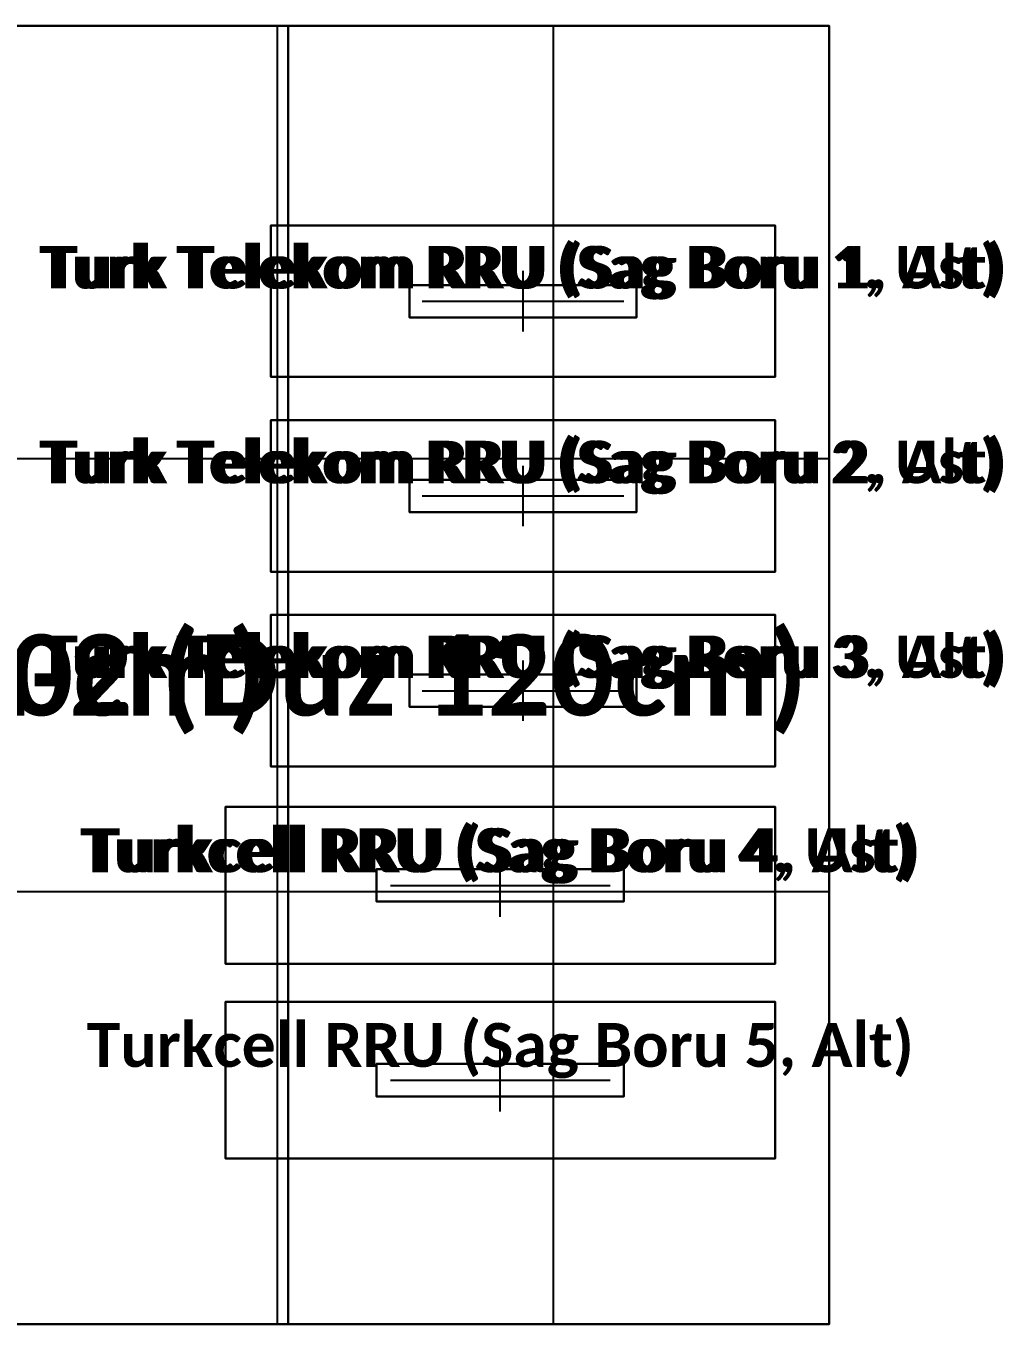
# Model space of a CAD drawing. Header units: metres. Extents: x -25 to 25, y -60.4 to 35.
# Drawn here: x -13.082 to -12.179, y -60.256 to -59.055 of the extents above; entities that cross this region are included whole.
import ezdxf
from ezdxf.enums import TextEntityAlignment as Align

# ---------------------------------------------------------------- set-up
doc = ezdxf.new("R2010")
doc.units = ezdxf.units.M
for name, color, linetype in [('BLOK_OZEL_PLATFORM', 140, 'CONTINUOUS'), ('EKP_TURK_TELEKOM_RRU', 4, 'CONTINUOUS'), ('EKP_TURKCELL_RRU', 5, 'CONTINUOUS')]:
    doc.layers.add(name, color=color, linetype=linetype)
doc.styles.get("Standard").update_dxf_attribs({"font": 'calibrib.ttf'})

msp = doc.modelspace()

# ---------------------------------------------------------------- linework, layer by layer
at = {"layer": 'BLOK_OZEL_PLATFORM'}
for p, q in [((-12.84, -59.0555, 18.092), (-13.86, -59.0555, 18.092)), ((-12.84, -59.0555, 18.132), (-13.86, -59.0555, 18.132)), ((-12.34, -59.0555, 18.092), (-13.36, -59.0555, 18.092)), ((-12.34, -59.0555, 18.132), (-13.36, -59.0555, 18.132)), ((-12.85, -60.2555, 18.132), (-12.85, -59.0555, 18.132)), ((-12.84, -60.2555, 18.092), (-12.84, -59.0555, 18.092)), ((-12.84, -60.2555, 18.132), (-12.84, -59.0555, 18.132)), ((-12.84, -59.0555, 18.092), (-12.84, -59.0555, 18.132)), ((-12.595, -60.2555, 18.132), (-12.595, -59.0555, 18.132)), ((-12.34, -60.2555, 18.092), (-12.34, -59.0555, 18.092)), ((-12.34, -60.2555, 18.132), (-12.34, -59.0555, 18.132)), ((-12.34, -59.0555, 18.092), (-12.34, -59.0555, 18.132)), ((-13.86, -59.4555, 18.132), (-12.84, -59.4555, 18.132)), ((-13.36, -59.4555, 18.132), (-12.34, -59.4555, 18.132)), ((-13.86, -59.8555, 18.132), (-12.84, -59.8555, 18.132)), ((-13.36, -59.8555, 18.132), (-12.34, -59.8555, 18.132)), ((-13.86, -60.2555, 18.092), (-12.84, -60.2555, 18.092)), ((-13.86, -60.2555, 18.132), (-12.84, -60.2555, 18.132)), ((-13.36, -60.2555, 18.092), (-12.34, -60.2555, 18.092)), ((-13.36, -60.2555, 18.132), (-12.34, -60.2555, 18.132)), ((-12.84, -60.2555, 18.092), (-12.84, -60.2555, 18.132)), ((-12.34, -60.2555, 18.092), (-12.34, -60.2555, 18.132))]:
    msp.add_line(p, q, dxfattribs=at)
for points in [[(-13.86, -60.2555, 18.092), (-12.84, -60.2555, 18.092), (-12.84, -59.0555, 18.092), (-13.86, -59.0555, 18.092)], [(-13.86, -60.2555, 18.132), (-12.84, -60.2555, 18.132), (-12.84, -59.0555, 18.132), (-13.86, -59.0555, 18.132)], [(-13.86, -59.0555, 18.092), (-12.84, -59.0555, 18.092), (-12.84, -59.0555, 18.132), (-13.86, -59.0555, 18.132)], [(-13.36, -60.2555, 18.092), (-12.34, -60.2555, 18.092), (-12.34, -59.0555, 18.092), (-13.36, -59.0555, 18.092)], [(-13.36, -60.2555, 18.132), (-12.34, -60.2555, 18.132), (-12.34, -59.0555, 18.132), (-13.36, -59.0555, 18.132)], [(-13.36, -59.0555, 18.092), (-12.34, -59.0555, 18.092), (-12.34, -59.0555, 18.132), (-13.36, -59.0555, 18.132)], [(-12.84, -60.2555, 18.092), (-12.84, -59.0555, 18.092), (-12.84, -59.0555, 18.132), (-12.84, -60.2555, 18.132)], [(-12.34, -60.2555, 18.092), (-12.34, -59.0555, 18.092), (-12.34, -59.0555, 18.132), (-12.34, -60.2555, 18.132)], [(-13.86, -60.2555, 18.092), (-12.84, -60.2555, 18.092), (-12.84, -60.2555, 18.132), (-13.86, -60.2555, 18.132)], [(-13.36, -60.2555, 18.092), (-12.34, -60.2555, 18.092), (-12.34, -60.2555, 18.132), (-13.36, -60.2555, 18.132)]]:
    msp.add_3dface(points, dxfattribs=at)
at = {"layer": 'EKP_TURK_TELEKOM_RRU'}
for p, q in [((-12.39, -59.24, 18.481), (-12.856, -59.24, 18.481)), ((-12.856, -59.24, 18.481), (-12.856, -59.38, 18.481)), ((-12.39, -59.24, 18.991), (-12.856, -59.24, 18.991)), ((-12.856, -59.24, 18.991), (-12.856, -59.38, 18.991)), ((-12.856, -59.24, 18.481), (-12.856, -59.24, 18.991)), ((-12.39, -59.24, 19.261), (-12.856, -59.24, 19.261)), ((-12.856, -59.24, 19.261), (-12.856, -59.38, 19.261)), ((-12.39, -59.24, 19.771), (-12.856, -59.24, 19.771)), ((-12.856, -59.24, 19.771), (-12.856, -59.38, 19.771)), ((-12.856, -59.24, 19.261), (-12.856, -59.24, 19.771)), ((-12.39, -59.38, 18.481), (-12.39, -59.24, 18.481)), ((-12.39, -59.38, 18.991), (-12.39, -59.24, 18.991)), ((-12.39, -59.24, 18.481), (-12.39, -59.24, 18.991)), ((-12.39, -59.38, 19.261), (-12.39, -59.24, 19.261)), ((-12.39, -59.38, 19.771), (-12.39, -59.24, 19.771)), ((-12.39, -59.24, 19.261), (-12.39, -59.24, 19.771)), ((-12.623, -59.338, 18.991), (-12.623, -59.282, 18.991)), ((-12.623, -59.338, 19.771), (-12.623, -59.282, 19.771)), ((-12.5182, -59.295, 18.991), (-12.7279, -59.295, 18.991)), ((-12.7279, -59.295, 18.991), (-12.7279, -59.325, 18.991)), ((-12.5182, -59.295, 19.021), (-12.7279, -59.295, 19.021)), ((-12.7279, -59.295, 19.021), (-12.7279, -59.325, 19.021)), ((-12.7279, -59.295, 18.991), (-12.7279, -59.295, 19.021)), ((-12.5182, -59.295, 19.771), (-12.7279, -59.295, 19.771)), ((-12.7279, -59.295, 19.771), (-12.7279, -59.325, 19.771)), ((-12.5182, -59.295, 19.801), (-12.7279, -59.295, 19.801)), ((-12.7279, -59.295, 19.801), (-12.7279, -59.325, 19.801)), ((-12.7279, -59.295, 19.771), (-12.7279, -59.295, 19.801)), ((-12.5182, -59.325, 18.991), (-12.5182, -59.295, 18.991)), ((-12.5182, -59.325, 19.021), (-12.5182, -59.295, 19.021)), ((-12.5182, -59.295, 18.991), (-12.5182, -59.295, 19.021)), ((-12.5182, -59.325, 19.771), (-12.5182, -59.295, 19.771)), ((-12.5182, -59.325, 19.801), (-12.5182, -59.295, 19.801)), ((-12.5182, -59.295, 19.771), (-12.5182, -59.295, 19.801)), ((-12.7162, -59.31, 18.991), (-12.5298, -59.31, 18.991)), ((-12.7162, -59.31, 19.771), (-12.5298, -59.31, 19.771)), ((-12.7279, -59.325, 18.991), (-12.5182, -59.325, 18.991)), ((-12.7279, -59.325, 19.021), (-12.5182, -59.325, 19.021)), ((-12.7279, -59.325, 18.991), (-12.7279, -59.325, 19.021)), ((-12.7279, -59.325, 19.771), (-12.5182, -59.325, 19.771)), ((-12.7279, -59.325, 19.801), (-12.5182, -59.325, 19.801)), ((-12.7279, -59.325, 19.771), (-12.7279, -59.325, 19.801)), ((-12.5182, -59.325, 18.991), (-12.5182, -59.325, 19.021)), ((-12.5182, -59.325, 19.771), (-12.5182, -59.325, 19.801)), ((-12.856, -59.38, 18.481), (-12.39, -59.38, 18.481)), ((-12.856, -59.38, 18.991), (-12.39, -59.38, 18.991)), ((-12.856, -59.38, 18.481), (-12.856, -59.38, 18.991)), ((-12.856, -59.38, 19.261), (-12.39, -59.38, 19.261)), ((-12.856, -59.38, 19.771), (-12.39, -59.38, 19.771)), ((-12.856, -59.38, 19.261), (-12.856, -59.38, 19.771)), ((-12.39, -59.38, 18.481), (-12.39, -59.38, 18.991)), ((-12.39, -59.38, 19.261), (-12.39, -59.38, 19.771)), ((-12.39, -59.42, 18.481), (-12.856, -59.42, 18.481)), ((-12.856, -59.42, 18.481), (-12.856, -59.56, 18.481)), ((-12.39, -59.42, 18.991), (-12.856, -59.42, 18.991)), ((-12.856, -59.42, 18.991), (-12.856, -59.56, 18.991)), ((-12.856, -59.42, 18.481), (-12.856, -59.42, 18.991)), ((-12.39, -59.42, 19.261), (-12.856, -59.42, 19.261)), ((-12.856, -59.42, 19.261), (-12.856, -59.56, 19.261)), ((-12.39, -59.42, 19.771), (-12.856, -59.42, 19.771)), ((-12.856, -59.42, 19.771), (-12.856, -59.56, 19.771)), ((-12.856, -59.42, 19.261), (-12.856, -59.42, 19.771)), ((-12.39, -59.56, 18.481), (-12.39, -59.42, 18.481)), ((-12.39, -59.56, 18.991), (-12.39, -59.42, 18.991)), ((-12.39, -59.42, 18.481), (-12.39, -59.42, 18.991)), ((-12.39, -59.56, 19.261), (-12.39, -59.42, 19.261)), ((-12.39, -59.56, 19.771), (-12.39, -59.42, 19.771)), ((-12.39, -59.42, 19.261), (-12.39, -59.42, 19.771)), ((-12.623, -59.518, 18.991), (-12.623, -59.462, 18.991)), ((-12.623, -59.518, 19.771), (-12.623, -59.462, 19.771)), ((-12.5182, -59.475, 18.991), (-12.7279, -59.475, 18.991)), ((-12.7279, -59.475, 18.991), (-12.7279, -59.505, 18.991)), ((-12.5182, -59.475, 19.021), (-12.7279, -59.475, 19.021)), ((-12.7279, -59.475, 19.021), (-12.7279, -59.505, 19.021)), ((-12.7279, -59.475, 18.991), (-12.7279, -59.475, 19.021)), ((-12.5182, -59.475, 19.771), (-12.7279, -59.475, 19.771)), ((-12.7279, -59.475, 19.771), (-12.7279, -59.505, 19.771)), ((-12.5182, -59.475, 19.801), (-12.7279, -59.475, 19.801)), ((-12.7279, -59.475, 19.801), (-12.7279, -59.505, 19.801)), ((-12.7279, -59.475, 19.771), (-12.7279, -59.475, 19.801)), ((-12.5182, -59.505, 18.991), (-12.5182, -59.475, 18.991)), ((-12.5182, -59.505, 19.021), (-12.5182, -59.475, 19.021)), ((-12.5182, -59.475, 18.991), (-12.5182, -59.475, 19.021)), ((-12.5182, -59.505, 19.771), (-12.5182, -59.475, 19.771)), ((-12.5182, -59.505, 19.801), (-12.5182, -59.475, 19.801)), ((-12.5182, -59.475, 19.771), (-12.5182, -59.475, 19.801)), ((-12.7162, -59.49, 18.991), (-12.5298, -59.49, 18.991)), ((-12.7162, -59.49, 19.771), (-12.5298, -59.49, 19.771)), ((-12.7279, -59.505, 18.991), (-12.5182, -59.505, 18.991)), ((-12.7279, -59.505, 19.021), (-12.5182, -59.505, 19.021)), ((-12.7279, -59.505, 18.991), (-12.7279, -59.505, 19.021)), ((-12.7279, -59.505, 19.771), (-12.5182, -59.505, 19.771)), ((-12.7279, -59.505, 19.801), (-12.5182, -59.505, 19.801)), ((-12.7279, -59.505, 19.771), (-12.7279, -59.505, 19.801)), ((-12.5182, -59.505, 18.991), (-12.5182, -59.505, 19.021)), ((-12.5182, -59.505, 19.771), (-12.5182, -59.505, 19.801)), ((-12.856, -59.56, 18.481), (-12.39, -59.56, 18.481)), ((-12.856, -59.56, 18.991), (-12.39, -59.56, 18.991)), ((-12.856, -59.56, 18.481), (-12.856, -59.56, 18.991)), ((-12.856, -59.56, 19.261), (-12.39, -59.56, 19.261)), ((-12.856, -59.56, 19.771), (-12.39, -59.56, 19.771)), ((-12.856, -59.56, 19.261), (-12.856, -59.56, 19.771)), ((-12.39, -59.56, 18.481), (-12.39, -59.56, 18.991)), ((-12.39, -59.56, 19.261), (-12.39, -59.56, 19.771)), ((-12.39, -59.6, 18.481), (-12.856, -59.6, 18.481)), ((-12.856, -59.6, 18.481), (-12.856, -59.74, 18.481)), ((-12.39, -59.6, 18.991), (-12.856, -59.6, 18.991)), ((-12.856, -59.6, 18.991), (-12.856, -59.74, 18.991)), ((-12.856, -59.6, 18.481), (-12.856, -59.6, 18.991)), ((-12.39, -59.6, 19.261), (-12.856, -59.6, 19.261)), ((-12.856, -59.6, 19.261), (-12.856, -59.74, 19.261)), ((-12.39, -59.6, 19.771), (-12.856, -59.6, 19.771)), ((-12.856, -59.6, 19.771), (-12.856, -59.74, 19.771)), ((-12.856, -59.6, 19.261), (-12.856, -59.6, 19.771)), ((-12.39, -59.74, 18.481), (-12.39, -59.6, 18.481)), ((-12.39, -59.74, 18.991), (-12.39, -59.6, 18.991)), ((-12.39, -59.6, 18.481), (-12.39, -59.6, 18.991)), ((-12.39, -59.74, 19.261), (-12.39, -59.6, 19.261)), ((-12.39, -59.74, 19.771), (-12.39, -59.6, 19.771)), ((-12.39, -59.6, 19.261), (-12.39, -59.6, 19.771)), ((-12.623, -59.698, 18.991), (-12.623, -59.642, 18.991)), ((-12.623, -59.698, 19.771), (-12.623, -59.642, 19.771)), ((-12.5182, -59.655, 18.991), (-12.7279, -59.655, 18.991)), ((-12.7279, -59.655, 18.991), (-12.7279, -59.685, 18.991)), ((-12.5182, -59.655, 19.021), (-12.7279, -59.655, 19.021)), ((-12.7279, -59.655, 19.021), (-12.7279, -59.685, 19.021)), ((-12.7279, -59.655, 18.991), (-12.7279, -59.655, 19.021)), ((-12.5182, -59.655, 19.771), (-12.7279, -59.655, 19.771)), ((-12.7279, -59.655, 19.771), (-12.7279, -59.685, 19.771)), ((-12.5182, -59.655, 19.801), (-12.7279, -59.655, 19.801)), ((-12.7279, -59.655, 19.801), (-12.7279, -59.685, 19.801)), ((-12.7279, -59.655, 19.771), (-12.7279, -59.655, 19.801)), ((-12.5182, -59.685, 18.991), (-12.5182, -59.655, 18.991)), ((-12.5182, -59.685, 19.021), (-12.5182, -59.655, 19.021)), ((-12.5182, -59.655, 18.991), (-12.5182, -59.655, 19.021)), ((-12.5182, -59.685, 19.771), (-12.5182, -59.655, 19.771)), ((-12.5182, -59.685, 19.801), (-12.5182, -59.655, 19.801)), ((-12.5182, -59.655, 19.771), (-12.5182, -59.655, 19.801)), ((-12.7162, -59.67, 18.991), (-12.5298, -59.67, 18.991)), ((-12.7162, -59.67, 19.771), (-12.5298, -59.67, 19.771)), ((-12.7279, -59.685, 18.991), (-12.5182, -59.685, 18.991)), ((-12.7279, -59.685, 19.021), (-12.5182, -59.685, 19.021)), ((-12.7279, -59.685, 18.991), (-12.7279, -59.685, 19.021)), ((-12.7279, -59.685, 19.771), (-12.5182, -59.685, 19.771)), ((-12.7279, -59.685, 19.801), (-12.5182, -59.685, 19.801)), ((-12.7279, -59.685, 19.771), (-12.7279, -59.685, 19.801)), ((-12.5182, -59.685, 18.991), (-12.5182, -59.685, 19.021)), ((-12.5182, -59.685, 19.771), (-12.5182, -59.685, 19.801)), ((-12.856, -59.74, 18.481), (-12.39, -59.74, 18.481)), ((-12.856, -59.74, 18.991), (-12.39, -59.74, 18.991)), ((-12.856, -59.74, 18.481), (-12.856, -59.74, 18.991)), ((-12.856, -59.74, 19.261), (-12.39, -59.74, 19.261)), ((-12.856, -59.74, 19.771), (-12.39, -59.74, 19.771)), ((-12.856, -59.74, 19.261), (-12.856, -59.74, 19.771)), ((-12.39, -59.74, 18.481), (-12.39, -59.74, 18.991)), ((-12.39, -59.74, 19.261), (-12.39, -59.74, 19.771))]:
    msp.add_line(p, q, dxfattribs=at)
for points in [[(-12.856, -59.38, 18.481), (-12.39, -59.38, 18.481), (-12.39, -59.24, 18.481), (-12.856, -59.24, 18.481)], [(-12.856, -59.38, 18.991), (-12.39, -59.38, 18.991), (-12.39, -59.24, 18.991), (-12.856, -59.24, 18.991)], [(-12.856, -59.24, 18.481), (-12.39, -59.24, 18.481), (-12.39, -59.24, 18.991), (-12.856, -59.24, 18.991)], [(-12.856, -59.38, 18.481), (-12.856, -59.24, 18.481), (-12.856, -59.24, 18.991), (-12.856, -59.38, 18.991)], [(-12.856, -59.38, 19.261), (-12.39, -59.38, 19.261), (-12.39, -59.24, 19.261), (-12.856, -59.24, 19.261)], [(-12.856, -59.38, 19.771), (-12.39, -59.38, 19.771), (-12.39, -59.24, 19.771), (-12.856, -59.24, 19.771)], [(-12.856, -59.24, 19.261), (-12.39, -59.24, 19.261), (-12.39, -59.24, 19.771), (-12.856, -59.24, 19.771)], [(-12.856, -59.38, 19.261), (-12.856, -59.24, 19.261), (-12.856, -59.24, 19.771), (-12.856, -59.38, 19.771)], [(-12.39, -59.38, 18.481), (-12.39, -59.24, 18.481), (-12.39, -59.24, 18.991), (-12.39, -59.38, 18.991)], [(-12.39, -59.38, 19.261), (-12.39, -59.24, 19.261), (-12.39, -59.24, 19.771), (-12.39, -59.38, 19.771)], [(-12.7279, -59.325, 18.991), (-12.5182, -59.325, 18.991), (-12.5182, -59.295, 18.991), (-12.7279, -59.295, 18.991)], [(-12.7279, -59.325, 19.021), (-12.5182, -59.325, 19.021), (-12.5182, -59.295, 19.021), (-12.7279, -59.295, 19.021)], [(-12.7279, -59.295, 18.991), (-12.5182, -59.295, 18.991), (-12.5182, -59.295, 19.021), (-12.7279, -59.295, 19.021)], [(-12.7279, -59.325, 18.991), (-12.7279, -59.295, 18.991), (-12.7279, -59.295, 19.021), (-12.7279, -59.325, 19.021)], [(-12.7279, -59.325, 19.771), (-12.5182, -59.325, 19.771), (-12.5182, -59.295, 19.771), (-12.7279, -59.295, 19.771)], [(-12.7279, -59.325, 19.801), (-12.5182, -59.325, 19.801), (-12.5182, -59.295, 19.801), (-12.7279, -59.295, 19.801)], [(-12.7279, -59.295, 19.771), (-12.5182, -59.295, 19.771), (-12.5182, -59.295, 19.801), (-12.7279, -59.295, 19.801)], [(-12.7279, -59.325, 19.771), (-12.7279, -59.295, 19.771), (-12.7279, -59.295, 19.801), (-12.7279, -59.325, 19.801)], [(-12.5182, -59.325, 18.991), (-12.5182, -59.295, 18.991), (-12.5182, -59.295, 19.021), (-12.5182, -59.325, 19.021)], [(-12.5182, -59.325, 19.771), (-12.5182, -59.295, 19.771), (-12.5182, -59.295, 19.801), (-12.5182, -59.325, 19.801)], [(-12.7279, -59.325, 18.991), (-12.5182, -59.325, 18.991), (-12.5182, -59.325, 19.021), (-12.7279, -59.325, 19.021)], [(-12.7279, -59.325, 19.771), (-12.5182, -59.325, 19.771), (-12.5182, -59.325, 19.801), (-12.7279, -59.325, 19.801)], [(-12.856, -59.38, 18.481), (-12.39, -59.38, 18.481), (-12.39, -59.38, 18.991), (-12.856, -59.38, 18.991)], [(-12.856, -59.38, 19.261), (-12.39, -59.38, 19.261), (-12.39, -59.38, 19.771), (-12.856, -59.38, 19.771)], [(-12.856, -59.56, 18.481), (-12.39, -59.56, 18.481), (-12.39, -59.42, 18.481), (-12.856, -59.42, 18.481)], [(-12.856, -59.56, 18.991), (-12.39, -59.56, 18.991), (-12.39, -59.42, 18.991), (-12.856, -59.42, 18.991)], [(-12.856, -59.42, 18.481), (-12.39, -59.42, 18.481), (-12.39, -59.42, 18.991), (-12.856, -59.42, 18.991)], [(-12.856, -59.56, 18.481), (-12.856, -59.42, 18.481), (-12.856, -59.42, 18.991), (-12.856, -59.56, 18.991)], [(-12.856, -59.56, 19.261), (-12.39, -59.56, 19.261), (-12.39, -59.42, 19.261), (-12.856, -59.42, 19.261)], [(-12.856, -59.56, 19.771), (-12.39, -59.56, 19.771), (-12.39, -59.42, 19.771), (-12.856, -59.42, 19.771)], [(-12.856, -59.42, 19.261), (-12.39, -59.42, 19.261), (-12.39, -59.42, 19.771), (-12.856, -59.42, 19.771)], [(-12.856, -59.56, 19.261), (-12.856, -59.42, 19.261), (-12.856, -59.42, 19.771), (-12.856, -59.56, 19.771)], [(-12.39, -59.56, 18.481), (-12.39, -59.42, 18.481), (-12.39, -59.42, 18.991), (-12.39, -59.56, 18.991)], [(-12.39, -59.56, 19.261), (-12.39, -59.42, 19.261), (-12.39, -59.42, 19.771), (-12.39, -59.56, 19.771)], [(-12.7279, -59.505, 18.991), (-12.5182, -59.505, 18.991), (-12.5182, -59.475, 18.991), (-12.7279, -59.475, 18.991)], [(-12.7279, -59.505, 19.021), (-12.5182, -59.505, 19.021), (-12.5182, -59.475, 19.021), (-12.7279, -59.475, 19.021)], [(-12.7279, -59.475, 18.991), (-12.5182, -59.475, 18.991), (-12.5182, -59.475, 19.021), (-12.7279, -59.475, 19.021)], [(-12.7279, -59.505, 18.991), (-12.7279, -59.475, 18.991), (-12.7279, -59.475, 19.021), (-12.7279, -59.505, 19.021)], [(-12.7279, -59.505, 19.771), (-12.5182, -59.505, 19.771), (-12.5182, -59.475, 19.771), (-12.7279, -59.475, 19.771)], [(-12.7279, -59.505, 19.801), (-12.5182, -59.505, 19.801), (-12.5182, -59.475, 19.801), (-12.7279, -59.475, 19.801)], [(-12.7279, -59.475, 19.771), (-12.5182, -59.475, 19.771), (-12.5182, -59.475, 19.801), (-12.7279, -59.475, 19.801)], [(-12.7279, -59.505, 19.771), (-12.7279, -59.475, 19.771), (-12.7279, -59.475, 19.801), (-12.7279, -59.505, 19.801)], [(-12.5182, -59.505, 18.991), (-12.5182, -59.475, 18.991), (-12.5182, -59.475, 19.021), (-12.5182, -59.505, 19.021)], [(-12.5182, -59.505, 19.771), (-12.5182, -59.475, 19.771), (-12.5182, -59.475, 19.801), (-12.5182, -59.505, 19.801)], [(-12.7279, -59.505, 18.991), (-12.5182, -59.505, 18.991), (-12.5182, -59.505, 19.021), (-12.7279, -59.505, 19.021)], [(-12.7279, -59.505, 19.771), (-12.5182, -59.505, 19.771), (-12.5182, -59.505, 19.801), (-12.7279, -59.505, 19.801)], [(-12.856, -59.56, 18.481), (-12.39, -59.56, 18.481), (-12.39, -59.56, 18.991), (-12.856, -59.56, 18.991)], [(-12.856, -59.56, 19.261), (-12.39, -59.56, 19.261), (-12.39, -59.56, 19.771), (-12.856, -59.56, 19.771)], [(-12.856, -59.74, 18.481), (-12.39, -59.74, 18.481), (-12.39, -59.6, 18.481), (-12.856, -59.6, 18.481)], [(-12.856, -59.74, 18.991), (-12.39, -59.74, 18.991), (-12.39, -59.6, 18.991), (-12.856, -59.6, 18.991)], [(-12.856, -59.6, 18.481), (-12.39, -59.6, 18.481), (-12.39, -59.6, 18.991), (-12.856, -59.6, 18.991)], [(-12.856, -59.74, 18.481), (-12.856, -59.6, 18.481), (-12.856, -59.6, 18.991), (-12.856, -59.74, 18.991)], [(-12.856, -59.74, 19.261), (-12.39, -59.74, 19.261), (-12.39, -59.6, 19.261), (-12.856, -59.6, 19.261)], [(-12.856, -59.74, 19.771), (-12.39, -59.74, 19.771), (-12.39, -59.6, 19.771), (-12.856, -59.6, 19.771)], [(-12.856, -59.6, 19.261), (-12.39, -59.6, 19.261), (-12.39, -59.6, 19.771), (-12.856, -59.6, 19.771)], [(-12.856, -59.74, 19.261), (-12.856, -59.6, 19.261), (-12.856, -59.6, 19.771), (-12.856, -59.74, 19.771)], [(-12.39, -59.74, 18.481), (-12.39, -59.6, 18.481), (-12.39, -59.6, 18.991), (-12.39, -59.74, 18.991)], [(-12.39, -59.74, 19.261), (-12.39, -59.6, 19.261), (-12.39, -59.6, 19.771), (-12.39, -59.74, 19.771)], [(-12.7279, -59.685, 18.991), (-12.5182, -59.685, 18.991), (-12.5182, -59.655, 18.991), (-12.7279, -59.655, 18.991)], [(-12.7279, -59.685, 19.021), (-12.5182, -59.685, 19.021), (-12.5182, -59.655, 19.021), (-12.7279, -59.655, 19.021)], [(-12.7279, -59.655, 18.991), (-12.5182, -59.655, 18.991), (-12.5182, -59.655, 19.021), (-12.7279, -59.655, 19.021)], [(-12.7279, -59.685, 18.991), (-12.7279, -59.655, 18.991), (-12.7279, -59.655, 19.021), (-12.7279, -59.685, 19.021)], [(-12.7279, -59.685, 19.771), (-12.5182, -59.685, 19.771), (-12.5182, -59.655, 19.771), (-12.7279, -59.655, 19.771)], [(-12.7279, -59.685, 19.801), (-12.5182, -59.685, 19.801), (-12.5182, -59.655, 19.801), (-12.7279, -59.655, 19.801)], [(-12.7279, -59.655, 19.771), (-12.5182, -59.655, 19.771), (-12.5182, -59.655, 19.801), (-12.7279, -59.655, 19.801)], [(-12.7279, -59.685, 19.771), (-12.7279, -59.655, 19.771), (-12.7279, -59.655, 19.801), (-12.7279, -59.685, 19.801)], [(-12.5182, -59.685, 18.991), (-12.5182, -59.655, 18.991), (-12.5182, -59.655, 19.021), (-12.5182, -59.685, 19.021)], [(-12.5182, -59.685, 19.771), (-12.5182, -59.655, 19.771), (-12.5182, -59.655, 19.801), (-12.5182, -59.685, 19.801)], [(-12.7279, -59.685, 18.991), (-12.5182, -59.685, 18.991), (-12.5182, -59.685, 19.021), (-12.7279, -59.685, 19.021)], [(-12.7279, -59.685, 19.771), (-12.5182, -59.685, 19.771), (-12.5182, -59.685, 19.801), (-12.7279, -59.685, 19.801)], [(-12.856, -59.74, 18.481), (-12.39, -59.74, 18.481), (-12.39, -59.74, 18.991), (-12.856, -59.74, 18.991)], [(-12.856, -59.74, 19.261), (-12.39, -59.74, 19.261), (-12.39, -59.74, 19.771), (-12.856, -59.74, 19.771)]]:
    msp.add_3dface(points, dxfattribs=at)
at = {"layer": 'EKP_TURKCELL_RRU'}
for p, q in [((-12.39, -59.7775, 18.4545), (-12.898, -59.7775, 18.4545)), ((-12.898, -59.7775, 18.4545), (-12.898, -59.9225, 18.4545)), ((-12.39, -59.7775, 19.0175), (-12.898, -59.7775, 19.0175)), ((-12.898, -59.7775, 19.0175), (-12.898, -59.9225, 19.0175)), ((-12.898, -59.7775, 18.4545), (-12.898, -59.7775, 19.0175)), ((-12.39, -59.7775, 19.2345), (-12.898, -59.7775, 19.2345)), ((-12.898, -59.7775, 19.2345), (-12.898, -59.9225, 19.2345)), ((-12.39, -59.7775, 19.7975), (-12.898, -59.7775, 19.7975)), ((-12.898, -59.7775, 19.7975), (-12.898, -59.9225, 19.7975)), ((-12.898, -59.7775, 19.2345), (-12.898, -59.7775, 19.7975)), ((-12.39, -59.9225, 18.4545), (-12.39, -59.7775, 18.4545)), ((-12.39, -59.9225, 19.0175), (-12.39, -59.7775, 19.0175)), ((-12.39, -59.7775, 18.4545), (-12.39, -59.7775, 19.0175)), ((-12.39, -59.9225, 19.2345), (-12.39, -59.7775, 19.2345)), ((-12.39, -59.9225, 19.7975), (-12.39, -59.7775, 19.7975)), ((-12.39, -59.7775, 19.2345), (-12.39, -59.7775, 19.7975)), ((-12.644, -59.879, 19.0175), (-12.644, -59.821, 19.0175)), ((-12.644, -59.879, 19.7975), (-12.644, -59.821, 19.7975)), ((-12.5297, -59.835, 19.0175), (-12.7583, -59.835, 19.0175)), ((-12.7583, -59.835, 19.0175), (-12.7583, -59.865, 19.0175)), ((-12.5297, -59.835, 19.0475), (-12.7583, -59.835, 19.0475)), ((-12.7583, -59.835, 19.0475), (-12.7583, -59.865, 19.0475)), ((-12.7583, -59.835, 19.0175), (-12.7583, -59.835, 19.0475)), ((-12.5297, -59.835, 19.7975), (-12.7583, -59.835, 19.7975)), ((-12.7583, -59.835, 19.7975), (-12.7583, -59.865, 19.7975)), ((-12.5297, -59.835, 19.8275), (-12.7583, -59.835, 19.8275)), ((-12.7583, -59.835, 19.8275), (-12.7583, -59.865, 19.8275)), ((-12.7583, -59.835, 19.7975), (-12.7583, -59.835, 19.8275)), ((-12.5297, -59.865, 19.0175), (-12.5297, -59.835, 19.0175)), ((-12.5297, -59.865, 19.0475), (-12.5297, -59.835, 19.0475)), ((-12.5297, -59.835, 19.0175), (-12.5297, -59.835, 19.0475)), ((-12.5297, -59.865, 19.7975), (-12.5297, -59.835, 19.7975)), ((-12.5297, -59.865, 19.8275), (-12.5297, -59.835, 19.8275)), ((-12.5297, -59.835, 19.7975), (-12.5297, -59.835, 19.8275)), ((-12.7456, -59.85, 19.0175), (-12.5424, -59.85, 19.0175)), ((-12.7456, -59.85, 19.7975), (-12.5424, -59.85, 19.7975)), ((-12.7583, -59.865, 19.0175), (-12.5297, -59.865, 19.0175)), ((-12.7583, -59.865, 19.0475), (-12.5297, -59.865, 19.0475)), ((-12.7583, -59.865, 19.0175), (-12.7583, -59.865, 19.0475)), ((-12.7583, -59.865, 19.7975), (-12.5297, -59.865, 19.7975)), ((-12.7583, -59.865, 19.8275), (-12.5297, -59.865, 19.8275)), ((-12.7583, -59.865, 19.7975), (-12.7583, -59.865, 19.8275)), ((-12.5297, -59.865, 19.0175), (-12.5297, -59.865, 19.0475)), ((-12.5297, -59.865, 19.7975), (-12.5297, -59.865, 19.8275)), ((-12.898, -59.9225, 18.4545), (-12.39, -59.9225, 18.4545)), ((-12.898, -59.9225, 19.0175), (-12.39, -59.9225, 19.0175)), ((-12.898, -59.9225, 18.4545), (-12.898, -59.9225, 19.0175)), ((-12.898, -59.9225, 19.2345), (-12.39, -59.9225, 19.2345)), ((-12.898, -59.9225, 19.7975), (-12.39, -59.9225, 19.7975)), ((-12.898, -59.9225, 19.2345), (-12.898, -59.9225, 19.7975)), ((-12.39, -59.9225, 18.4545), (-12.39, -59.9225, 19.0175)), ((-12.39, -59.9225, 19.2345), (-12.39, -59.9225, 19.7975)), ((-12.39, -59.9575, 18.4545), (-12.898, -59.9575, 18.4545)), ((-12.898, -59.9575, 18.4545), (-12.898, -60.1025, 18.4545)), ((-12.39, -59.9575, 19.0175), (-12.898, -59.9575, 19.0175)), ((-12.898, -59.9575, 19.0175), (-12.898, -60.1025, 19.0175)), ((-12.898, -59.9575, 18.4545), (-12.898, -59.9575, 19.0175)), ((-12.39, -60.1025, 18.4545), (-12.39, -59.9575, 18.4545)), ((-12.39, -60.1025, 19.0175), (-12.39, -59.9575, 19.0175)), ((-12.39, -59.9575, 18.4545), (-12.39, -59.9575, 19.0175)), ((-12.644, -60.059, 19.0175), (-12.644, -60.001, 19.0175)), ((-12.5297, -60.015, 19.0175), (-12.7583, -60.015, 19.0175)), ((-12.7583, -60.015, 19.0175), (-12.7583, -60.045, 19.0175)), ((-12.5297, -60.015, 19.0475), (-12.7583, -60.015, 19.0475)), ((-12.7583, -60.015, 19.0475), (-12.7583, -60.045, 19.0475)), ((-12.7583, -60.015, 19.0175), (-12.7583, -60.015, 19.0475)), ((-12.5297, -60.045, 19.0175), (-12.5297, -60.015, 19.0175)), ((-12.5297, -60.045, 19.0475), (-12.5297, -60.015, 19.0475)), ((-12.5297, -60.015, 19.0175), (-12.5297, -60.015, 19.0475)), ((-12.7456, -60.03, 19.0175), (-12.5424, -60.03, 19.0175)), ((-12.7583, -60.045, 19.0175), (-12.5297, -60.045, 19.0175)), ((-12.7583, -60.045, 19.0475), (-12.5297, -60.045, 19.0475)), ((-12.7583, -60.045, 19.0175), (-12.7583, -60.045, 19.0475)), ((-12.5297, -60.045, 19.0175), (-12.5297, -60.045, 19.0475)), ((-12.898, -60.1025, 18.4545), (-12.39, -60.1025, 18.4545)), ((-12.898, -60.1025, 19.0175), (-12.39, -60.1025, 19.0175)), ((-12.898, -60.1025, 18.4545), (-12.898, -60.1025, 19.0175)), ((-12.39, -60.1025, 18.4545), (-12.39, -60.1025, 19.0175))]:
    msp.add_line(p, q, dxfattribs=at)
for points in [[(-12.898, -59.9225, 18.4545), (-12.39, -59.9225, 18.4545), (-12.39, -59.7775, 18.4545), (-12.898, -59.7775, 18.4545)], [(-12.898, -59.9225, 19.0175), (-12.39, -59.9225, 19.0175), (-12.39, -59.7775, 19.0175), (-12.898, -59.7775, 19.0175)], [(-12.898, -59.7775, 18.4545), (-12.39, -59.7775, 18.4545), (-12.39, -59.7775, 19.0175), (-12.898, -59.7775, 19.0175)], [(-12.898, -59.9225, 18.4545), (-12.898, -59.7775, 18.4545), (-12.898, -59.7775, 19.0175), (-12.898, -59.9225, 19.0175)], [(-12.898, -59.9225, 19.2345), (-12.39, -59.9225, 19.2345), (-12.39, -59.7775, 19.2345), (-12.898, -59.7775, 19.2345)], [(-12.898, -59.9225, 19.7975), (-12.39, -59.9225, 19.7975), (-12.39, -59.7775, 19.7975), (-12.898, -59.7775, 19.7975)], [(-12.898, -59.7775, 19.2345), (-12.39, -59.7775, 19.2345), (-12.39, -59.7775, 19.7975), (-12.898, -59.7775, 19.7975)], [(-12.898, -59.9225, 19.2345), (-12.898, -59.7775, 19.2345), (-12.898, -59.7775, 19.7975), (-12.898, -59.9225, 19.7975)], [(-12.39, -59.9225, 18.4545), (-12.39, -59.7775, 18.4545), (-12.39, -59.7775, 19.0175), (-12.39, -59.9225, 19.0175)], [(-12.39, -59.9225, 19.2345), (-12.39, -59.7775, 19.2345), (-12.39, -59.7775, 19.7975), (-12.39, -59.9225, 19.7975)], [(-12.7583, -59.865, 19.0175), (-12.5297, -59.865, 19.0175), (-12.5297, -59.835, 19.0175), (-12.7583, -59.835, 19.0175)], [(-12.7583, -59.865, 19.0475), (-12.5297, -59.865, 19.0475), (-12.5297, -59.835, 19.0475), (-12.7583, -59.835, 19.0475)], [(-12.7583, -59.835, 19.0175), (-12.5297, -59.835, 19.0175), (-12.5297, -59.835, 19.0475), (-12.7583, -59.835, 19.0475)], [(-12.7583, -59.865, 19.0175), (-12.7583, -59.835, 19.0175), (-12.7583, -59.835, 19.0475), (-12.7583, -59.865, 19.0475)], [(-12.7583, -59.865, 19.7975), (-12.5297, -59.865, 19.7975), (-12.5297, -59.835, 19.7975), (-12.7583, -59.835, 19.7975)], [(-12.7583, -59.865, 19.8275), (-12.5297, -59.865, 19.8275), (-12.5297, -59.835, 19.8275), (-12.7583, -59.835, 19.8275)], [(-12.7583, -59.835, 19.7975), (-12.5297, -59.835, 19.7975), (-12.5297, -59.835, 19.8275), (-12.7583, -59.835, 19.8275)], [(-12.7583, -59.865, 19.7975), (-12.7583, -59.835, 19.7975), (-12.7583, -59.835, 19.8275), (-12.7583, -59.865, 19.8275)], [(-12.5297, -59.865, 19.0175), (-12.5297, -59.835, 19.0175), (-12.5297, -59.835, 19.0475), (-12.5297, -59.865, 19.0475)], [(-12.5297, -59.865, 19.7975), (-12.5297, -59.835, 19.7975), (-12.5297, -59.835, 19.8275), (-12.5297, -59.865, 19.8275)], [(-12.7583, -59.865, 19.0175), (-12.5297, -59.865, 19.0175), (-12.5297, -59.865, 19.0475), (-12.7583, -59.865, 19.0475)], [(-12.7583, -59.865, 19.7975), (-12.5297, -59.865, 19.7975), (-12.5297, -59.865, 19.8275), (-12.7583, -59.865, 19.8275)], [(-12.898, -59.9225, 18.4545), (-12.39, -59.9225, 18.4545), (-12.39, -59.9225, 19.0175), (-12.898, -59.9225, 19.0175)], [(-12.898, -59.9225, 19.2345), (-12.39, -59.9225, 19.2345), (-12.39, -59.9225, 19.7975), (-12.898, -59.9225, 19.7975)], [(-12.898, -60.1025, 18.4545), (-12.39, -60.1025, 18.4545), (-12.39, -59.9575, 18.4545), (-12.898, -59.9575, 18.4545)], [(-12.898, -60.1025, 19.0175), (-12.39, -60.1025, 19.0175), (-12.39, -59.9575, 19.0175), (-12.898, -59.9575, 19.0175)], [(-12.898, -59.9575, 18.4545), (-12.39, -59.9575, 18.4545), (-12.39, -59.9575, 19.0175), (-12.898, -59.9575, 19.0175)], [(-12.898, -60.1025, 18.4545), (-12.898, -59.9575, 18.4545), (-12.898, -59.9575, 19.0175), (-12.898, -60.1025, 19.0175)], [(-12.39, -60.1025, 18.4545), (-12.39, -59.9575, 18.4545), (-12.39, -59.9575, 19.0175), (-12.39, -60.1025, 19.0175)], [(-12.7583, -60.045, 19.0175), (-12.5297, -60.045, 19.0175), (-12.5297, -60.015, 19.0175), (-12.7583, -60.015, 19.0175)], [(-12.7583, -60.045, 19.0475), (-12.5297, -60.045, 19.0475), (-12.5297, -60.015, 19.0475), (-12.7583, -60.015, 19.0475)], [(-12.7583, -60.015, 19.0175), (-12.5297, -60.015, 19.0175), (-12.5297, -60.015, 19.0475), (-12.7583, -60.015, 19.0475)], [(-12.7583, -60.045, 19.0175), (-12.7583, -60.015, 19.0175), (-12.7583, -60.015, 19.0475), (-12.7583, -60.045, 19.0475)], [(-12.5297, -60.045, 19.0175), (-12.5297, -60.015, 19.0175), (-12.5297, -60.015, 19.0475), (-12.5297, -60.045, 19.0475)], [(-12.7583, -60.045, 19.0175), (-12.5297, -60.045, 19.0175), (-12.5297, -60.045, 19.0475), (-12.7583, -60.045, 19.0475)], [(-12.898, -60.1025, 18.4545), (-12.39, -60.1025, 18.4545), (-12.39, -60.1025, 19.0175), (-12.898, -60.1025, 19.0175)]]:
    msp.add_3dface(points, dxfattribs=at)

# ---------------------------------------------------------------- texts
at = {"layer": 'BLOK_OZEL_PLATFORM'}
for p in [(-13.35, -59.6555), (-12.85, -59.6555)]:
    msp.add_text('Tabla-2 (Duz 120cm)', height=0.075, dxfattribs=at).set_placement(p, align=Align.MIDDLE_CENTER)
at = {"layer": 'EKP_TURK_TELEKOM_RRU'}
for s, p in [('Turk Telekom RRU (Sag Boru 1, Ust)', (-12.623, -59.2786)), ('Turk Telekom RRU (Sag Boru 1, Alt)', (-12.623, -59.2786)), ('Turk Telekom RRU (Sag Boru 2, Ust)', (-12.623, -59.4586)), ('Turk Telekom RRU (Sag Boru 2, Alt)', (-12.623, -59.4586)), ('Turk Telekom RRU (Sag Boru 3, Ust)', (-12.623, -59.6386)), ('Turk Telekom RRU (Sag Boru 3, Alt)', (-12.623, -59.6386))]:
    msp.add_text(s, height=0.0392, dxfattribs=at).set_placement(p, align=Align.MIDDLE_CENTER)
at = {"layer": 'EKP_TURKCELL_RRU'}
for s, p in [('Turkcell RRU (Sag Boru 4, Ust)', (-12.644, -59.8175)), ('Turkcell RRU (Sag Boru 4, Alt)', (-12.644, -59.8175)), ('Turkcell RRU (Sag Boru 5, Alt)', (-12.644, -59.9975))]:
    msp.add_text(s, height=0.0406, dxfattribs=at).set_placement(p, align=Align.MIDDLE_CENTER)

doc.saveas('drawing.dxf')
